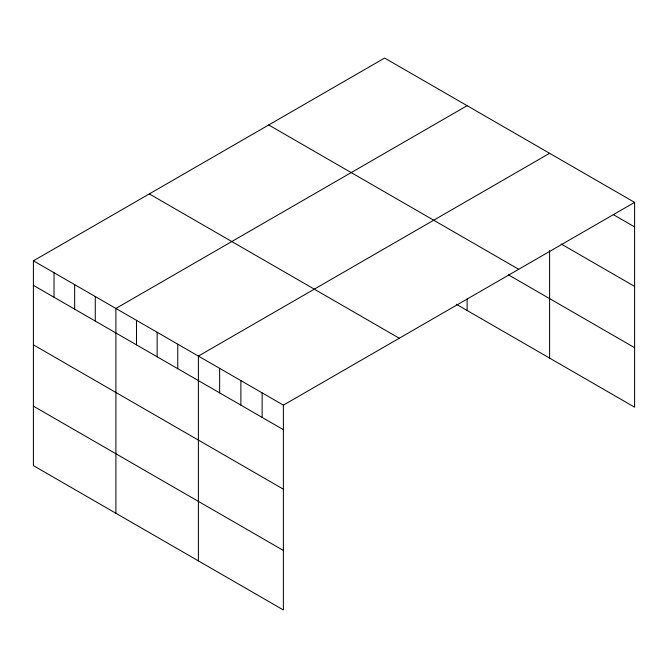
<?xml version="1.0" encoding="UTF-8"?>
<svg xmlns="http://www.w3.org/2000/svg" width="668" height="668" viewBox="0 0 668 668"><rect width="100%" height="100%" fill="white"/><g stroke="black" fill="none" stroke-linecap="round" stroke-linejoin="round"><path stroke-width="1" d="M33.4 260.821L283.382 405.15L283.382 609.951L33.4 465.629L33.4 260.821L384.618 58.049L634.6 202.371L634.6 407.179L456.353 304.266M467.116 105.678L115.898 308.449L115.898 513.258M549.605 153.306L198.388 356.077L198.388 560.878M283.382 405.15L634.6 202.371M613.349 214.628L634.6 226.895M561.112 243.962L634.6 286.388M268.72 124.966L518.702 269.287M508.356 274.798L634.6 347.686M149.298 193.904L399.28 338.233M33.4 285.345L283.382 429.674M33.4 344.838L283.382 489.168M33.4 406.136L283.382 550.457M549.605 250.6L549.605 358.106M467.116 298.997L467.116 310.478M262.132 392.876L262.132 417.408M240.881 380.61L240.881 405.134M219.638 368.344L219.638 392.868M177.763 344.17L177.763 368.694M157.139 332.263L157.139 356.787M136.514 320.356L136.514 344.88M95.273 296.542L95.273 321.066M74.649 284.635L74.649 309.159M54.025 272.728L54.025 297.252"/></g></svg>
